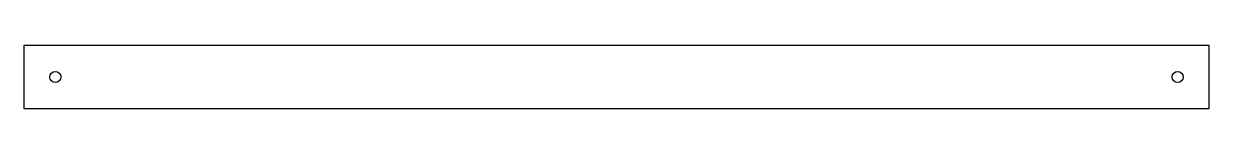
# Model space of a CAD drawing. Header units: millimetres. Extents: x 0 to 300, y 0 to 16.
import ezdxf

# ---------------------------------------------------------------- set-up
doc = ezdxf.new("R2010")
doc.units = ezdxf.units.MM
doc.layers.get('0').update_dxf_attribs({"linetype": 'CONTINUOUS'})

msp = doc.modelspace()

# ---------------------------------------------------------------- linework, layer by layer
msp.add_lwpolyline([(0, 0), (300, 0), (300, 16), (0, 16)], close=True)
for centre in [(8, 8), (292, 8)]:
    msp.add_circle(centre, 1.4)

doc.saveas('drawing.dxf')
